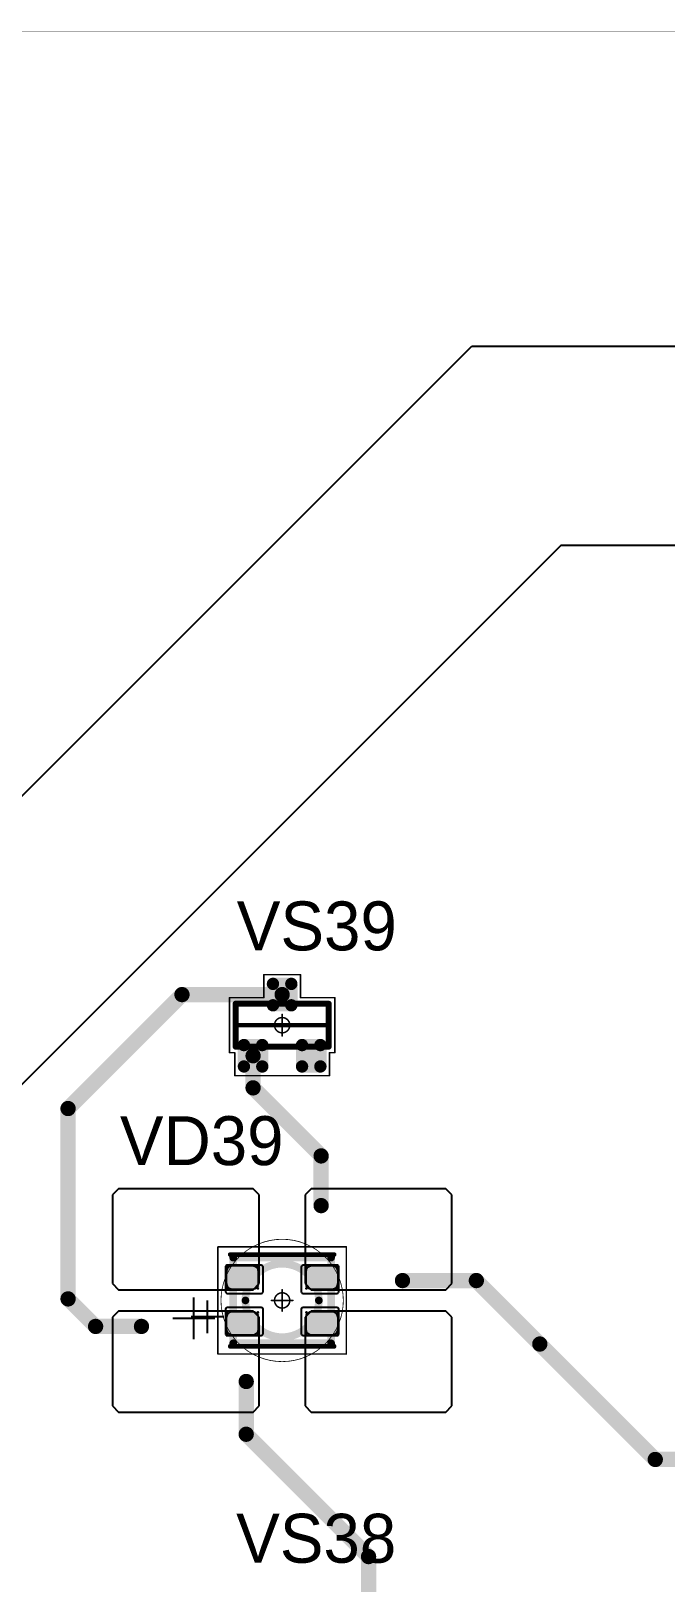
# Model space of a CAD drawing. Header units: millimetres. Extents: x 0 to 400, y 0 to 514.
# Drawn here: x 111.8 to 132.6, y 463.3 to 514 of the extents above; entities that cross this region are included whole.
import ezdxf

# ---------------------------------------------------------------- set-up
doc = ezdxf.new("R2010")
doc.units = ezdxf.units.MM
for name, color, linetype in [('Mechanical10', 56, 'Continuous'), ('Mechanical13', 56, 'Continuous'), ('Mechanical15', 56, 'Continuous'), ('Mechanical2', 216, 'Continuous'), ('TopLayer', 1, 'Continuous'), ('TopOverlay', 2, 'Continuous'), ('TopPaste', 8, 'Continuous'), ('TopSolder', 216, 'Continuous')]:
    doc.layers.add(name, color=color, linetype=linetype)

# ---------------------------------------------------------------- blocks, each defined once
blk = doc.blocks.new('SOT23_143')
at = {"layer": 'Mechanical13', "const_width": 0.2}
for points in [[(-0.7, 1.52), (0.7, 1.52)], [(-0.7, 1.52), (-0.7, -1.52)], [(0.7, 1.52), (0.7, -1.52)], [(-0.7, -1.52), (0.7, -1.52)]]:
    blk.add_lwpolyline(points, dxfattribs=at)
at = {"layer": 'Mechanical13', "const_width": 0.1}
for points in [[(-0.75, 1.52, 1), (-0.65, 1.52, 1)], [(-0.75, 1.52, 1), (-0.65, 1.52, 1)], [(0.65, 1.52, 1), (0.75, 1.52, 1)], [(0.65, 1.52, 1), (0.75, 1.52, 1)], [(-0.75, -1.52, 1), (-0.65, -1.52, 1)], [(-0.75, -1.52, 1), (-0.65, -1.52, 1)], [(0.65, -1.52, 1), (0.75, -1.52, 1)], [(0.65, -1.52, 1), (0.75, -1.52, 1)]]:
    blk.add_lwpolyline(points, format="xyb", close=True, dxfattribs=at)
at = {"layer": 'Mechanical15', "const_width": 0.05}
for points in [[(-1.65, 1.55), (-1.65, -1.55)], [(-1.65, 1.55), (-0.9, 1.55)], [(-0.9, 1.72), (-0.9, 1.55)], [(-0.9, 1.72), (0.9, 1.72)], [(0.9, 1.72), (0.9, 0.6)], [(0.9, 0.6), (1.65, 0.6)], [(1.65, 0.6), (1.65, -0.6)], [(-0.35, 0), (0.35, 0)], [(0, 0.35), (0, -0.35)], [(0.9, -0.6), (1.65, -0.6)], [(0.9, -0.6), (0.9, -1.72)], [(-1.65, -1.55), (-0.9, -1.55)], [(-0.9, -1.55), (-0.9, -1.72)], [(-0.9, -1.72), (0.9, -1.72)]]:
    blk.add_lwpolyline(points, dxfattribs=at)
at = {"layer": 'Mechanical15'}
for points, const_width in [([(-1.662, 1.55, 1), (-1.637, 1.55, 1)], 0.025), ([(-1.662, 1.55, 1), (-1.637, 1.55, 1)], 0.025), ([(-0.913, 1.72, 1), (-0.888, 1.72, 1)], 0.025), ([(-0.913, 1.72, 1), (-0.888, 1.72, 1)], 0.025), ([(-0.913, 1.55, 1), (-0.888, 1.55, 1)], 0.025), ([(-0.913, 1.55, 1), (-0.888, 1.55, 1)], 0.025), ([(0.888, 1.72, 1), (0.913, 1.72, 1)], 0.025), ([(0.888, 1.72, 1), (0.913, 1.72, 1)], 0.025), ([(0.888, 0.6, 1), (0.913, 0.6, 1)], 0.025), ([(0.888, 0.6, 1), (0.913, 0.6, 1)], 0.025), ([(1.637, 0.6, 1), (1.662, 0.6, 1)], 0.025), ([(1.637, 0.6, 1), (1.662, 0.6, 1)], 0.025), ([(-0.362, 0, 1), (-0.337, 0, 1)], 0.025), ([(0.25, 0, 1), (-0.25, 0, 1)], 0.05), ([(-0.262, 0, 1), (-0.238, 0, 1)], 0.025), ([(-0.012, 0.35, 1), (0.012, 0.35, 1)], 0.025), ([(0.238, 0, 1), (0.262, 0, 1)], 0.025), ([(0.337, 0, 1), (0.362, 0, 1)], 0.025), ([(-0.012, -0.35, 1), (0.012, -0.35, 1)], 0.025), ([(0.888, -0.6, 1), (0.913, -0.6, 1)], 0.025), ([(0.888, -0.6, 1), (0.913, -0.6, 1)], 0.025), ([(1.637, -0.6, 1), (1.662, -0.6, 1)], 0.025), ([(1.637, -0.6, 1), (1.662, -0.6, 1)], 0.025), ([(-1.662, -1.55, 1), (-1.637, -1.55, 1)], 0.025), ([(-1.662, -1.55, 1), (-1.637, -1.55, 1)], 0.025), ([(-0.913, -1.55, 1), (-0.888, -1.55, 1)], 0.025), ([(-0.913, -1.55, 1), (-0.888, -1.55, 1)], 0.025), ([(-0.913, -1.72, 1), (-0.888, -1.72, 1)], 0.025), ([(-0.913, -1.72, 1), (-0.888, -1.72, 1)], 0.025), ([(0.888, -1.72, 1), (0.913, -1.72, 1)], 0.025), ([(0.888, -1.72, 1), (0.913, -1.72, 1)], 0.025)]:
    blk.add_lwpolyline(points, format="xyb", close=True, dxfattribs=dict(at, const_width=const_width))
at = {"layer": 'TopLayer', "const_width": 0.1}
for points in [[(-1.4, 1.25, 1), (-1.3, 1.25, 1)], [(-0.7, 1.25, 1), (-0.6, 1.25, 1)], [(-1.4, 0.65, 1), (-1.3, 0.65, 1)], [(-0.7, 0.65, 1), (-0.6, 0.65, 1)], [(0.6, 0.3, 1), (0.7, 0.3, 1)], [(1.3, 0.3, 1), (1.4, 0.3, 1)], [(0.6, -0.3, 1), (0.7, -0.3, 1)], [(1.3, -0.3, 1), (1.4, -0.3, 1)], [(-1.4, -0.65, 1), (-1.3, -0.65, 1)], [(-0.7, -0.65, 1), (-0.6, -0.65, 1)], [(-1.4, -1.25, 1), (-1.3, -1.25, 1)], [(-0.7, -1.25, 1), (-0.6, -1.25, 1)]]:
    blk.add_lwpolyline(points, format="xyb", close=True, dxfattribs=at)
at = {"layer": 'TopLayer'}
for points in [[(-1.45, 1.25), (-1.45, 0.65), (-0.55, 1.25), (-0.55, 0.65)], [(-1.35, 1.35), (-1.35, 0.55), (-0.65, 1.35), (-0.65, 0.55)], [(0.55, 0.3), (0.55, -0.3), (1.45, 0.3), (1.45, -0.3)], [(0.65, 0.4), (0.65, -0.4), (1.35, 0.4), (1.35, -0.4)], [(-1.45, -0.65), (-1.45, -1.25), (-0.55, -0.65), (-0.55, -1.25)], [(-1.35, -0.55), (-1.35, -1.35), (-0.65, -0.55), (-0.65, -1.35)]]:
    blk.add_solid(points, dxfattribs=at)
at = {"layer": 'TopOverlay', "const_width": 0.15}
blk.add_lwpolyline([(0, 1.5), (0, -1.5)], dxfattribs=at)
at = {"layer": 'TopOverlay', "const_width": 0.075}
for points in [[(-0.038, 1.5, 1), (0.038, 1.5, 1)], [(-0.038, -1.5, 1), (0.038, -1.5, 1)]]:
    blk.add_lwpolyline(points, format="xyb", close=True, dxfattribs=at)
at = {"layer": 'TopPaste', "const_width": 0.075}
for points in [[(-1.387, 1.25, 1), (-1.313, 1.25, 1)], [(-0.687, 1.25, 1), (-0.613, 1.25, 1)], [(-1.387, 0.65, 1), (-1.313, 0.65, 1)], [(-0.687, 0.65, 1), (-0.613, 0.65, 1)], [(0.613, 0.3, 1), (0.687, 0.3, 1)], [(1.313, 0.3, 1), (1.387, 0.3, 1)], [(0.613, -0.3, 1), (0.687, -0.3, 1)], [(1.313, -0.3, 1), (1.387, -0.3, 1)], [(-1.387, -0.65, 1), (-1.313, -0.65, 1)], [(-0.687, -0.65, 1), (-0.613, -0.65, 1)], [(-1.387, -1.25, 1), (-1.313, -1.25, 1)], [(-0.687, -1.25, 1), (-0.613, -1.25, 1)]]:
    blk.add_lwpolyline(points, format="xyb", close=True, dxfattribs=at)
at = {"layer": 'TopPaste'}
for points in [[(-1.425, 1.25), (-1.425, 0.65), (-0.575, 1.25), (-0.575, 0.65)], [(-1.35, 1.325), (-1.35, 0.575), (-0.65, 1.325), (-0.65, 0.575)], [(0.575, 0.3), (0.575, -0.3), (1.425, 0.3), (1.425, -0.3)], [(0.65, 0.375), (0.65, -0.375), (1.35, 0.375), (1.35, -0.375)], [(-1.425, -0.65), (-1.425, -1.25), (-0.575, -0.65), (-0.575, -1.25)], [(-1.35, -0.575), (-1.35, -1.325), (-0.65, -0.575), (-0.65, -1.325)]]:
    blk.add_solid(points, dxfattribs=at)
at = {"layer": 'TopSolder', "const_width": 0.202}
for points in [[(-1.451, 1.25, 1), (-1.249, 1.25, 1)], [(-0.751, 1.25, 1), (-0.549, 1.25, 1)], [(-1.451, 0.65, 1), (-1.249, 0.65, 1)], [(-0.751, 0.65, 1), (-0.549, 0.65, 1)], [(0.549, 0.3, 1), (0.751, 0.3, 1)], [(1.249, 0.3, 1), (1.451, 0.3, 1)], [(-1.451, -0.65, 1), (-1.249, -0.65, 1)], [(-0.751, -0.65, 1), (-0.549, -0.65, 1)], [(0.549, -0.3, 1), (0.751, -0.3, 1)], [(1.249, -0.3, 1), (1.451, -0.3, 1)], [(-1.451, -1.25, 1), (-1.249, -1.25, 1)], [(-0.751, -1.25, 1), (-0.549, -1.25, 1)]]:
    blk.add_lwpolyline(points, format="xyb", close=True, dxfattribs=at)
at = {"layer": 'TopSolder'}
for points in [[(-1.552, 1.25), (-1.552, 0.65), (-0.448, 1.25), (-0.448, 0.65)], [(-1.35, 1.452), (-1.35, 0.448), (-0.65, 1.452), (-0.65, 0.448)], [(0.448, 0.3), (0.448, -0.3), (1.552, 0.3), (1.552, -0.3)], [(0.65, 0.502), (0.65, -0.502), (1.35, 0.502), (1.35, -0.502)], [(-1.35, -0.448), (-1.35, -1.452), (-0.65, -0.448), (-0.65, -1.452)], [(-1.552, -0.65), (-1.552, -1.25), (-0.448, -0.65), (-0.448, -1.25)]]:
    blk.add_solid(points, dxfattribs=at)
blk = doc.blocks.new('E65F_316')
at = {"layer": 'Mechanical13'}
for p, q in [((2.441, 1.071), (2.441, 0)), ((1.905, 0.536), (2.976, 0.536))]:
    blk.add_line(p, q, dxfattribs=at)
at = {"layer": 'Mechanical13', "const_width": 0.25}
for points in [[(-1.6, 1.4), (-1.6, -1.4)], [(1.6, 1.4), (-1.6, 1.4)], [(1.6, 1.4), (1.6, -1.4)], [(1.6, -1.4), (-1.6, -1.4)]]:
    blk.add_lwpolyline(points, dxfattribs=at)
at = {"layer": 'Mechanical13'}
for points, const_width in [([(-1.663, 1.4, 1), (-1.538, 1.4, 1)], 0.125), ([(-1.663, 1.4, 1), (-1.538, 1.4, 1)], 0.125), ([(1.537, 1.4, 1), (1.662, 1.4, 1)], 0.125), ([(1.537, 1.4, 1), (1.662, 1.4, 1)], 0.125), ([(1.2, 0, 1), (-1.2, 0, 1)], 0.25), ([(-1.263, 0, 1), (-1.138, 0, 1)], 0.125), ([(1.137, 0, 1), (1.262, 0, 1)], 0.125), ([(-1.663, -1.4, 1), (-1.538, -1.4, 1)], 0.125), ([(-1.663, -1.4, 1), (-1.538, -1.4, 1)], 0.125), ([(1.537, -1.4, 1), (1.662, -1.4, 1)], 0.125), ([(1.537, -1.4, 1), (1.662, -1.4, 1)], 0.125)]:
    blk.add_lwpolyline(points, format="xyb", close=True, dxfattribs=dict(at, const_width=const_width))
at = {"layer": 'Mechanical15', "const_width": 0.05}
for points in [[(2.1, 1.75), (-2.1, 1.75)], [(-2.1, 1.75), (-2.1, -1.75)], [(2.1, 1.75), (2.1, -1.75)], [(0.35, 0), (-0.35, 0)], [(0.35, 0), (-0.35, 0)], [(0, 0.35), (0, -0.35)], [(0, 0.35), (0, -0.35)], [(2.1, -1.75), (-2.1, -1.75)]]:
    blk.add_lwpolyline(points, dxfattribs=at)
at = {"layer": 'Mechanical15'}
for points, const_width in [([(-2.113, 1.75, 1), (-2.088, 1.75, 1)], 0.025), ([(-2.113, 1.75, 1), (-2.088, 1.75, 1)], 0.025), ([(2.087, 1.75, 1), (2.112, 1.75, 1)], 0.025), ([(2.087, 1.75, 1), (2.112, 1.75, 1)], 0.025), ([(-0.363, 0, 1), (-0.338, 0, 1)], 0.025), ([(-0.363, 0, 1), (-0.338, 0, 1)], 0.025), ([(0.25, 0, 1), (-0.25, 0, 1)], 0.05), ([(0.25, 0, 1), (-0.25, 0, 1)], 0.05), ([(-0.263, 0, 1), (-0.238, 0, 1)], 0.025), ([(-0.263, 0, 1), (-0.238, 0, 1)], 0.025), ([(-0.013, 0.35, 1), (0.012, 0.35, 1)], 0.025), ([(-0.013, 0.35, 1), (0.012, 0.35, 1)], 0.025), ([(0.237, 0, 1), (0.262, 0, 1)], 0.025), ([(0.237, 0, 1), (0.262, 0, 1)], 0.025), ([(0.337, 0, 1), (0.362, 0, 1)], 0.025), ([(0.337, 0, 1), (0.362, 0, 1)], 0.025), ([(-0.013, -0.35, 1), (0.012, -0.35, 1)], 0.025), ([(-0.013, -0.35, 1), (0.012, -0.35, 1)], 0.025), ([(-2.113, -1.75, 1), (-2.088, -1.75, 1)], 0.025), ([(-2.113, -1.75, 1), (-2.088, -1.75, 1)], 0.025), ([(2.087, -1.75, 1), (2.112, -1.75, 1)], 0.025), ([(2.087, -1.75, 1), (2.112, -1.75, 1)], 0.025)]:
    blk.add_lwpolyline(points, format="xyb", close=True, dxfattribs=dict(at, const_width=const_width))
at = {"layer": 'TopLayer'}
for p, q in [((-5.35, 3.65), (-5.55, 3.45)), ((-0.95, 3.65), (-5.35, 3.65)), ((-5.35, 3.65), (-5.35, 3.65)), ((-0.75, 3.45), (-0.95, 3.65)), ((0.95, 3.65), (0.75, 3.45)), ((5.35, 3.65), (0.95, 3.65)), ((0.95, 3.65), (0.95, 3.65)), ((5.55, 3.45), (5.35, 3.65)), ((-5.55, 3.45), (-5.55, 3.45)), ((-5.55, 3.45), (-5.55, 0.55)), ((-0.75, 0.55), (-0.75, 3.45)), ((0.75, 3.45), (0.75, 3.45)), ((0.75, 3.45), (0.75, 0.55)), ((5.55, 0.55), (5.55, 3.45)), ((-5.55, 0.55), (-5.35, 0.35)), ((-0.95, 0.35), (-0.75, 0.55)), ((0.75, 0.55), (0.95, 0.35)), ((5.35, 0.35), (5.55, 0.55)), ((-5.35, 0.35), (-0.95, 0.35)), ((0.95, 0.35), (5.35, 0.35)), ((-5.35, -0.35), (-5.55, -0.55)), ((-0.95, -0.35), (-5.35, -0.35)), ((-5.35, -0.35), (-5.35, -0.35)), ((-0.75, -0.55), (-0.95, -0.35)), ((0.95, -0.35), (0.75, -0.55)), ((5.35, -0.35), (0.95, -0.35)), ((0.95, -0.35), (0.95, -0.35)), ((5.55, -0.55), (5.35, -0.35)), ((-5.55, -0.55), (-5.55, -0.55)), ((-5.55, -0.55), (-5.55, -3.45)), ((-0.75, -3.45), (-0.75, -0.55)), ((0.75, -0.55), (0.75, -0.55)), ((0.75, -0.55), (0.75, -3.45)), ((5.55, -3.45), (5.55, -0.55)), ((-5.55, -3.45), (-5.35, -3.65)), ((-0.95, -3.65), (-0.75, -3.45)), ((0.75, -3.45), (0.95, -3.65)), ((5.35, -3.65), (5.55, -3.45)), ((-5.35, -3.65), (-0.95, -3.65)), ((0.95, -3.65), (5.35, -3.65))]:
    blk.add_line(p, q, dxfattribs=at)
at = {"layer": 'TopLayer', "const_width": 0.04}
for points in [[(-1.83, 1.11, 1), (-1.79, 1.11, 1)], [(-0.81, 1.11, 1), (-0.77, 1.11, 1)], [(0.77, 1.11, 1), (0.81, 1.11, 1)], [(1.79, 1.11, 1), (1.83, 1.11, 1)], [(-1.83, 0.39, 1), (-1.79, 0.39, 1)], [(-0.81, 0.39, 1), (-0.77, 0.39, 1)], [(0.77, 0.39, 1), (0.81, 0.39, 1)], [(1.79, 0.39, 1), (1.83, 0.39, 1)], [(-1.83, -0.39, 1), (-1.79, -0.39, 1)], [(-0.81, -0.39, 1), (-0.77, -0.39, 1)], [(0.77, -0.39, 1), (0.81, -0.39, 1)], [(1.79, -0.39, 1), (1.83, -0.39, 1)], [(-1.83, -1.11, 1), (-1.79, -1.11, 1)], [(-0.81, -1.11, 1), (-0.77, -1.11, 1)], [(0.77, -1.11, 1), (0.81, -1.11, 1)], [(1.79, -1.11, 1), (1.83, -1.11, 1)]]:
    blk.add_lwpolyline(points, format="xyb", close=True, dxfattribs=at)
at = {"layer": 'TopLayer'}
for points in [[(-1.85, 1.11), (-1.85, 0.39), (-0.75, 1.11), (-0.75, 0.39)], [(-1.81, 1.15), (-1.81, 0.35), (-0.79, 1.15), (-0.79, 0.35)], [(0.75, 1.11), (0.75, 0.39), (1.85, 1.11), (1.85, 0.39)], [(0.79, 1.15), (0.79, 0.35), (1.81, 1.15), (1.81, 0.35)], [(-1.85, -0.39), (-1.85, -1.11), (-0.75, -0.39), (-0.75, -1.11)], [(-1.81, -0.35), (-1.81, -1.15), (-0.79, -0.35), (-0.79, -1.15)], [(0.75, -0.39), (0.75, -1.11), (1.85, -0.39), (1.85, -1.11)], [(0.79, -0.35), (0.79, -1.15), (1.81, -0.35), (1.81, -1.15)]]:
    blk.add_solid(points, dxfattribs=at)
at = {"layer": 'TopOverlay'}
for p, q in [((2.886, 1.271), (2.886, -0.1)), ((2.2, 0.586), (3.571, 0.586))]:
    blk.add_line(p, q, dxfattribs=at)
at = {"layer": 'TopOverlay', "const_width": 0.15}
for points in [[(1.7, 1.5), (-1.7, 1.5)], [(1.7, -1.5), (-1.7, -1.5)]]:
    blk.add_lwpolyline(points, dxfattribs=at)
at = {"layer": 'TopOverlay', "const_width": 0.075}
for points in [[(-1.738, 1.5, 1), (-1.663, 1.5, 1)], [(1.662, 1.5, 1), (1.737, 1.5, 1)], [(-1.738, -1.5, 1), (-1.663, -1.5, 1)], [(1.662, -1.5, 1), (1.737, -1.5, 1)]]:
    blk.add_lwpolyline(points, format="xyb", close=True, dxfattribs=at)
at = {"layer": 'TopPaste'}
for p, q in [((-1.773, 1.073), (-1.814, 1.011)), ((-1.711, 1.114), (-1.773, 1.073)), ((-1.638, 1.129), (-1.711, 1.114)), ((-0.963, 1.129), (-1.638, 1.129)), ((-0.889, 1.114), (-0.963, 1.129)), ((-0.827, 1.073), (-0.889, 1.114)), ((-0.786, 1.011), (-0.827, 1.073)), ((0.827, 1.073), (0.786, 1.011)), ((0.889, 1.114), (0.827, 1.073)), ((0.962, 1.129), (0.889, 1.114)), ((1.637, 1.129), (0.962, 1.129)), ((1.711, 1.114), (1.637, 1.129)), ((1.773, 1.073), (1.711, 1.114)), ((1.814, 1.011), (1.773, 1.073)), ((-1.814, 1.011), (-1.829, 0.938)), ((-1.829, 0.938), (-1.829, 0.563)), ((-1.829, 0.563), (-1.814, 0.489)), ((-0.771, 0.938), (-0.786, 1.011)), ((-0.786, 0.489), (-0.771, 0.563)), ((-0.771, 0.563), (-0.771, 0.938)), ((0.786, 1.011), (0.771, 0.938)), ((0.771, 0.938), (0.771, 0.563)), ((0.771, 0.563), (0.786, 0.489)), ((1.829, 0.938), (1.814, 1.011)), ((1.814, 0.489), (1.829, 0.563)), ((1.829, 0.563), (1.829, 0.938)), ((-1.814, 0.489), (-1.773, 0.427)), ((-1.773, 0.427), (-1.711, 0.386)), ((-1.711, 0.386), (-1.638, 0.371)), ((-1.638, 0.371), (-0.963, 0.371)), ((-0.963, 0.371), (-0.889, 0.386)), ((-0.889, 0.386), (-0.827, 0.427)), ((-0.827, 0.427), (-0.786, 0.489)), ((0.786, 0.489), (0.827, 0.427)), ((0.827, 0.427), (0.889, 0.386)), ((0.889, 0.386), (0.962, 0.371)), ((0.962, 0.371), (1.637, 0.371)), ((1.637, 0.371), (1.711, 0.386)), ((1.711, 0.386), (1.773, 0.427)), ((1.773, 0.427), (1.814, 0.489)), ((-1.814, -0.489), (-1.829, -0.563)), ((-1.773, -0.427), (-1.814, -0.489)), ((-1.711, -0.386), (-1.773, -0.427)), ((-1.638, -0.371), (-1.711, -0.386)), ((-0.963, -0.371), (-1.638, -0.371)), ((-0.889, -0.386), (-0.963, -0.371)), ((-0.827, -0.427), (-0.889, -0.386)), ((-0.786, -0.489), (-0.827, -0.427)), ((-0.771, -0.563), (-0.786, -0.489)), ((0.786, -0.489), (0.771, -0.563)), ((0.827, -0.427), (0.786, -0.489)), ((0.889, -0.386), (0.827, -0.427)), ((0.962, -0.371), (0.889, -0.386)), ((1.637, -0.371), (0.962, -0.371)), ((1.711, -0.386), (1.637, -0.371)), ((1.773, -0.427), (1.711, -0.386)), ((1.814, -0.489), (1.773, -0.427)), ((1.829, -0.563), (1.814, -0.489)), ((-1.829, -0.563), (-1.829, -0.938)), ((-1.829, -0.938), (-1.814, -1.011)), ((-1.814, -1.011), (-1.773, -1.073)), ((-0.827, -1.073), (-0.786, -1.011)), ((-0.786, -1.011), (-0.771, -0.938)), ((-0.771, -0.938), (-0.771, -0.563)), ((0.771, -0.563), (0.771, -0.938)), ((0.771, -0.938), (0.786, -1.011)), ((0.786, -1.011), (0.827, -1.073)), ((1.773, -1.073), (1.814, -1.011)), ((1.814, -1.011), (1.829, -0.938)), ((1.829, -0.938), (1.829, -0.563)), ((-1.773, -1.073), (-1.711, -1.114)), ((-1.711, -1.114), (-1.638, -1.129)), ((-1.638, -1.129), (-0.963, -1.129)), ((-0.963, -1.129), (-0.889, -1.114)), ((-0.889, -1.114), (-0.827, -1.073)), ((0.827, -1.073), (0.889, -1.114)), ((0.889, -1.114), (0.962, -1.129)), ((0.962, -1.129), (1.637, -1.129)), ((1.637, -1.129), (1.711, -1.114)), ((1.711, -1.114), (1.773, -1.073))]:
    blk.add_line(p, q, dxfattribs=at)
at = {"layer": 'TopSolder'}
for p, q in [((-1.842, 1.129), (-1.85, 1.111)), ((-1.85, 1.111), (-1.85, 1.101)), ((-1.85, 1.101), (-1.85, 1.101)), ((-1.85, 1.101), (-1.85, 0.301)), ((-1.828, 1.143), (-1.842, 1.129)), ((-1.81, 1.151), (-1.828, 1.143)), ((-1.8, 1.151), (-1.81, 1.151)), ((-0.7, 1.151), (-1.8, 1.151)), ((-0.685, 1.151), (-0.7, 1.151)), ((-0.7, 1.151), (-0.7, 1.151)), ((-0.658, 1.139), (-0.685, 1.151)), ((-0.636, 1.118), (-0.658, 1.139)), ((-0.625, 1.09), (-0.636, 1.118)), ((-0.625, 1.076), (-0.625, 1.09)), ((-0.625, 0.301), (-0.625, 1.076)), ((0.636, 1.118), (0.625, 1.09)), ((0.625, 1.09), (0.625, 1.076)), ((0.625, 1.076), (0.625, 1.076)), ((0.625, 1.076), (0.625, 0.301)), ((0.657, 1.139), (0.636, 1.118)), ((0.685, 1.151), (0.657, 1.139)), ((0.7, 1.151), (0.685, 1.151)), ((1.8, 1.151), (0.7, 1.151)), ((1.81, 1.151), (1.8, 1.151)), ((1.8, 1.151), (1.8, 1.151)), ((1.828, 1.143), (1.81, 1.151)), ((1.842, 1.129), (1.828, 1.143)), ((1.85, 1.111), (1.842, 1.129)), ((1.85, 1.101), (1.85, 1.111)), ((1.85, 0.301), (1.85, 1.101)), ((-1.85, 0.301), (-1.85, 0.286)), ((-1.85, 0.286), (-1.839, 0.258)), ((-1.839, 0.258), (-1.818, 0.237)), ((-1.818, 0.237), (-1.79, 0.226)), ((-1.79, 0.226), (-1.775, 0.226)), ((-1.775, 0.226), (-1.775, 0.226)), ((-1.775, 0.226), (-0.7, 0.226)), ((-0.7, 0.226), (-0.685, 0.226)), ((-0.685, 0.226), (-0.658, 0.237)), ((-0.658, 0.237), (-0.636, 0.258)), ((-0.636, 0.258), (-0.625, 0.286)), ((-0.625, 0.286), (-0.625, 0.301)), ((-0.625, 0.301), (-0.625, 0.301)), ((0.625, 0.301), (0.625, 0.286)), ((0.625, 0.286), (0.636, 0.258)), ((0.636, 0.258), (0.657, 0.237)), ((0.657, 0.237), (0.685, 0.226)), ((0.685, 0.226), (0.7, 0.226)), ((0.7, 0.226), (0.7, 0.226)), ((0.7, 0.226), (1.775, 0.226)), ((1.775, 0.226), (1.79, 0.226)), ((1.79, 0.226), (1.817, 0.237)), ((1.817, 0.237), (1.839, 0.258)), ((1.839, 0.258), (1.85, 0.286)), ((1.85, 0.286), (1.85, 0.301)), ((1.85, 0.301), (1.85, 0.301)), ((-1.839, -0.257), (-1.85, -0.285)), ((-1.85, -0.285), (-1.85, -0.299)), ((-1.85, -0.299), (-1.85, -0.299)), ((-1.85, -0.299), (-1.85, -1.099)), ((-1.818, -0.236), (-1.839, -0.257)), ((-1.79, -0.224), (-1.818, -0.236)), ((-1.775, -0.224), (-1.79, -0.224)), ((-0.7, -0.224), (-1.775, -0.224)), ((-0.685, -0.224), (-0.7, -0.224)), ((-0.7, -0.224), (-0.7, -0.224)), ((-0.658, -0.236), (-0.685, -0.224)), ((-0.636, -0.257), (-0.658, -0.236)), ((-0.625, -0.285), (-0.636, -0.257)), ((-0.625, -0.299), (-0.625, -0.285)), ((-0.625, -1.074), (-0.625, -0.299)), ((0.636, -0.257), (0.625, -0.285)), ((0.625, -0.285), (0.625, -0.299)), ((0.625, -0.299), (0.625, -0.299)), ((0.625, -0.299), (0.625, -1.074)), ((0.657, -0.236), (0.636, -0.257)), ((0.685, -0.224), (0.657, -0.236)), ((0.7, -0.224), (0.685, -0.224)), ((1.775, -0.224), (0.7, -0.224)), ((1.79, -0.224), (1.775, -0.224)), ((1.775, -0.224), (1.775, -0.224)), ((1.817, -0.236), (1.79, -0.224)), ((1.839, -0.257), (1.817, -0.236)), ((1.85, -0.285), (1.839, -0.257)), ((1.85, -0.299), (1.85, -0.285)), ((1.85, -1.099), (1.85, -0.299)), ((-1.85, -1.099), (-1.85, -1.109)), ((-1.85, -1.109), (-1.842, -1.128)), ((-1.842, -1.128), (-1.828, -1.142)), ((-1.828, -1.142), (-1.81, -1.149)), ((-1.81, -1.149), (-1.8, -1.149)), ((-1.8, -1.149), (-0.7, -1.149)), ((-1.8, -1.149), (-1.8, -1.149)), ((-0.7, -1.149), (-0.685, -1.149)), ((-0.685, -1.149), (-0.658, -1.138)), ((-0.658, -1.138), (-0.636, -1.117)), ((-0.636, -1.117), (-0.625, -1.089)), ((-0.625, -1.089), (-0.625, -1.074)), ((-0.625, -1.074), (-0.625, -1.074)), ((0.625, -1.074), (0.625, -1.089)), ((0.625, -1.089), (0.636, -1.117)), ((0.636, -1.117), (0.657, -1.138)), ((0.657, -1.138), (0.685, -1.149)), ((0.685, -1.149), (0.7, -1.149)), ((0.7, -1.149), (1.8, -1.149)), ((0.7, -1.149), (0.7, -1.149)), ((1.8, -1.149), (1.81, -1.149)), ((1.81, -1.149), (1.828, -1.142)), ((1.828, -1.142), (1.842, -1.128)), ((1.842, -1.128), (1.85, -1.109)), ((1.85, -1.109), (1.85, -1.099)), ((1.85, -1.099), (1.85, -1.099))]:
    blk.add_line(p, q, dxfattribs=at)

msp = doc.modelspace()

# ---------------------------------------------------------------- linework, layer by layer
at = {"layer": 'Mechanical10', "const_width": 0.01}
msp.add_lwpolyline([(0, 514), (400, 514)], dxfattribs=at)
at = {"layer": 'Mechanical2'}
for points, const_width in [([(122, 472.5, 1), (118, 472.5, 1)], 0.0254), ([(120, 474.5, 1), (120, 474.5, 1)], 0.0005), ([(117.994, 472.5, 1), (118.006, 472.5, 1)], 0.0127), ([(118, 472.5, 1), (118, 472.5, 1)], 0.0005), ([(121.994, 472.5, 1), (122.006, 472.5, 1)], 0.0127), ([(122, 472.5, 1), (122, 472.5, 1)], 0.0005), ([(120, 470.5, 1), (120, 470.5, 1)], 0.0005)]:
    msp.add_lwpolyline(points, format="xyb", close=True, dxfattribs=dict(at, const_width=const_width))
at = {"layer": 'Mechanical2', "const_width": 0.001}
for points in [[(120, 470.5), (120, 474.5)], [(118, 472.5), (122, 472.5)]]:
    msp.add_lwpolyline(points, dxfattribs=at)
at = {"layer": 'TopLayer'}
for p, q in [((77.35, 454.85), (126.2, 503.7)), ((126.2, 503.7), (272.275, 503.7)), ((129.112, 497.187), (83.875, 451.95)), ((269.488, 497.187), (129.112, 497.187))]:
    msp.add_line(p, q, dxfattribs=at)
at = {"layer": 'TopLayer', "const_width": 0.5}
for points in [[(113, 478.775), (116.725, 482.5)], [(116.725, 482.5), (120, 482.5)], [(119.05, 479.45), (119.05, 480.5)], [(119.05, 479.45), (121.275, 477.225)], [(113, 472.55), (113, 478.775)], [(121.275, 475.6), (121.275, 477.225)], [(123.935, 473.15), (126.35, 473.15)], [(126.35, 473.15), (128.425, 471.075)], [(113, 472.55), (113.9, 471.65)], [(113.9, 471.65), (115.4, 471.65)], [(128.425, 471.075), (132.2, 467.3)], [(128.425, 471.075), (128.425, 471.075)], [(118.825, 468.125), (118.825, 469.85)], [(118.825, 468.125), (122.825, 464.125)], [(132.2, 467.3), (136.3, 467.3)], [(122.825, 455.65), (122.825, 464.125)]]:
    msp.add_lwpolyline(points, dxfattribs=at)
at = {"layer": 'TopLayer', "const_width": 0.25}
for points in [[(116.6, 482.5, 1), (116.85, 482.5, 1)], [(116.6, 482.5, 1), (116.85, 482.5, 1)], [(119.875, 482.5, 1), (120.125, 482.5, 1)], [(118.925, 480.5, 1), (119.175, 480.5, 1)], [(118.925, 479.45, 1), (119.175, 479.45, 1)], [(118.925, 479.45, 1), (119.175, 479.45, 1)], [(112.875, 478.775, 1), (113.125, 478.775, 1)], [(112.875, 478.775, 1), (113.125, 478.775, 1)], [(121.15, 477.225, 1), (121.4, 477.225, 1)], [(121.15, 477.225, 1), (121.4, 477.225, 1)], [(121.15, 475.6, 1), (121.4, 475.6, 1)], [(123.81, 473.15, 1), (124.06, 473.15, 1)], [(126.225, 473.15, 1), (126.475, 473.15, 1)], [(126.225, 473.15, 1), (126.475, 473.15, 1)], [(112.875, 472.55, 1), (113.125, 472.55, 1)], [(112.875, 472.55, 1), (113.125, 472.55, 1)], [(113.775, 471.65, 1), (114.025, 471.65, 1)], [(113.775, 471.65, 1), (114.025, 471.65, 1)], [(115.275, 471.65, 1), (115.525, 471.65, 1)], [(128.3, 471.075, 1), (128.55, 471.075, 1)], [(128.3, 471.075, 1), (128.55, 471.075, 1)], [(128.3, 471.075, 1), (128.55, 471.075, 1)], [(128.3, 471.075, 1), (128.55, 471.075, 1)], [(118.7, 469.85, 1), (118.95, 469.85, 1)], [(118.7, 468.125, 1), (118.95, 468.125, 1)], [(118.7, 468.125, 1), (118.95, 468.125, 1)], [(132.075, 467.3, 1), (132.325, 467.3, 1)], [(132.075, 467.3, 1), (132.325, 467.3, 1)], [(122.7, 464.125, 1), (122.95, 464.125, 1)], [(122.7, 464.125, 1), (122.95, 464.125, 1)]]:
    msp.add_lwpolyline(points, format="xyb", close=True, dxfattribs=at)

# ---------------------------------------------------------------- block references
for name, p, rotation in [('SOT23_143', (120, 481.5), 90), ('E65F_316', (120, 472.5), 180)]:
    msp.add_blockref(name, p, dxfattribs=dict(rotation=rotation))

# ---------------------------------------------------------------- texts
at = {"layer": 'TopOverlay'}
for s, p in [('VS39', (118.516, 483.946)), ('VD39', (114.694, 476.924)), ('VS38', (118.497, 463.925))]:
    msp.add_text(s, height=1.6, dxfattribs=at).set_placement(p)

doc.saveas('drawing.dxf')
